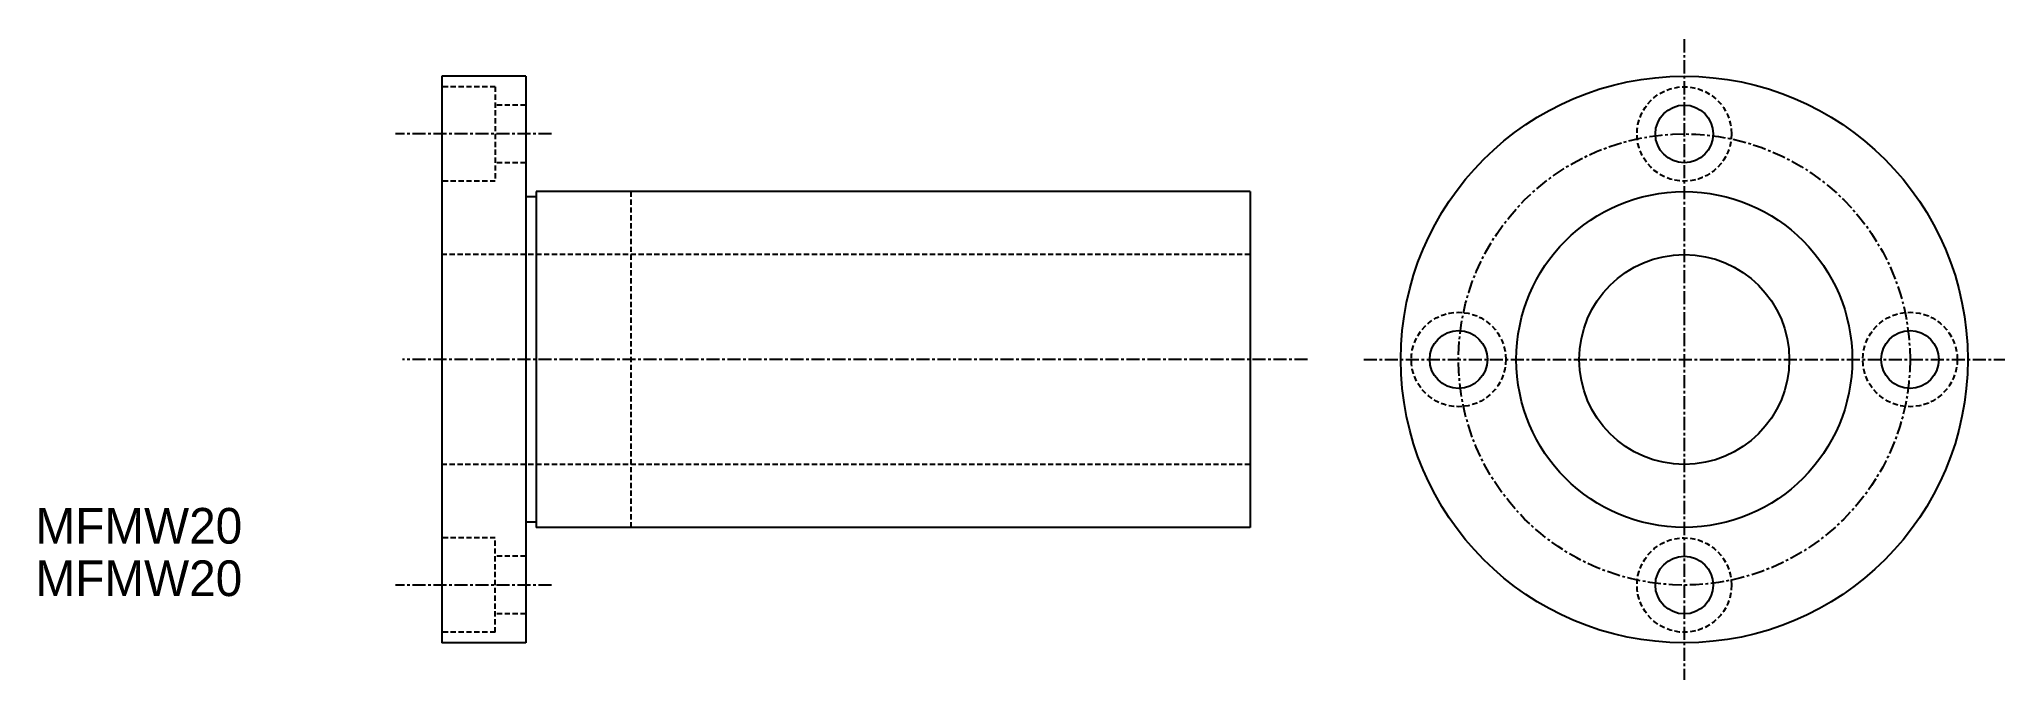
# Model space of a CAD drawing. Extents: x 10 to 198, y 2 to 63.
import ezdxf

# ---------------------------------------------------------------- set-up
doc = ezdxf.new("R2010")
doc.units = 0
doc.linetypes.add('CENTER', pattern=[2, 1.25, -0.25, 0.25, -0.25])
doc.linetypes.add('DASHED', pattern=[0.75, 0.5, -0.25])
doc.layers.get('0').update_dxf_attribs({"linetype": 'CONTINUOUS'})
doc.layers.add('CENTER', color=1, linetype='CENTER')

msp = doc.modelspace()

# ---------------------------------------------------------------- linework, layer by layer
at = {"color": 7, "linetype": 'CONTINUOUS'}
for p, q in [((48.7, 59.55), (48.7, 5.55)), ((56.7, 59.55), (48.7, 59.55)), ((56.7, 59.55), (56.7, 5.55)), ((57.7, 48.05), (56.7, 48.05)), ((57.7, 48.55), (57.7, 16.55)), ((125.7, 48.55), (57.7, 48.55)), ((125.7, 48.55), (125.7, 16.55)), ((57.7, 17.05), (56.7, 17.05)), ((125.7, 16.55), (57.7, 16.55)), ((56.7, 5.55), (48.7, 5.55))]:
    msp.add_line(p, q, dxfattribs=at)
at = {"color": 3, "linetype": 'DASHED'}
for p, q in [((53.8, 58.55), (48.7, 58.55)), ((53.8, 58.55), (53.8, 49.55)), ((56.7, 56.8), (53.8, 56.8)), ((56.7, 51.3), (53.8, 51.3)), ((53.8, 49.55), (48.7, 49.55)), ((66.7, 48.55), (66.7, 16.55)), ((125.7, 42.55), (48.7, 42.55)), ((125.7, 22.55), (48.7, 22.55)), ((53.8, 15.55), (48.7, 15.55)), ((53.8, 6.55), (53.8, 15.55)), ((56.7, 13.8), (53.8, 13.8)), ((56.7, 8.3), (53.8, 8.3)), ((53.8, 6.55), (48.7, 6.55))]:
    msp.add_line(p, q, dxfattribs=at)
at = {"color": 7, "linetype": 'CONTINUOUS'}
for centre, radius in [((167.05, 32.55), 27), ((167.05, 54.05), 2.75), ((167.05, 32.55), 16), ((167.05, 32.55), 10), ((145.55, 32.55), 2.75), ((188.55, 32.55), 2.75), ((167.05, 11.05), 2.75)]:
    msp.add_circle(centre, radius, dxfattribs=at)
at = {"color": 3, "linetype": 'DASHED'}
for centre in [(167.05, 54.05), (145.55, 32.55), (188.55, 32.55), (167.05, 11.05)]:
    msp.add_circle(centre, 4.5, dxfattribs=at)
at = {"layer": 'CENTER', "color": 1, "linetype": 'CENTER'}
for p, q in [((167.05, 63.07), (167.05, 2.03)), ((59.16, 54.05), (44.29, 54.05)), ((131.17, 32.55), (44.96, 32.55)), ((136.53, 32.55), (197.57, 32.55)), ((59.16, 11.05), (44.29, 11.05))]:
    msp.add_line(p, q, dxfattribs=at)
msp.add_circle((167.05, 32.55), 21.5, dxfattribs=at)

# ---------------------------------------------------------------- texts
at = {"color": 7, "linetype": 'CONTINUOUS'}
for p in [(10, 15), (10, 10)]:
    msp.add_text('MFMW20', height=3.4, dxfattribs=at).set_placement(p)

doc.saveas('drawing.dxf')
